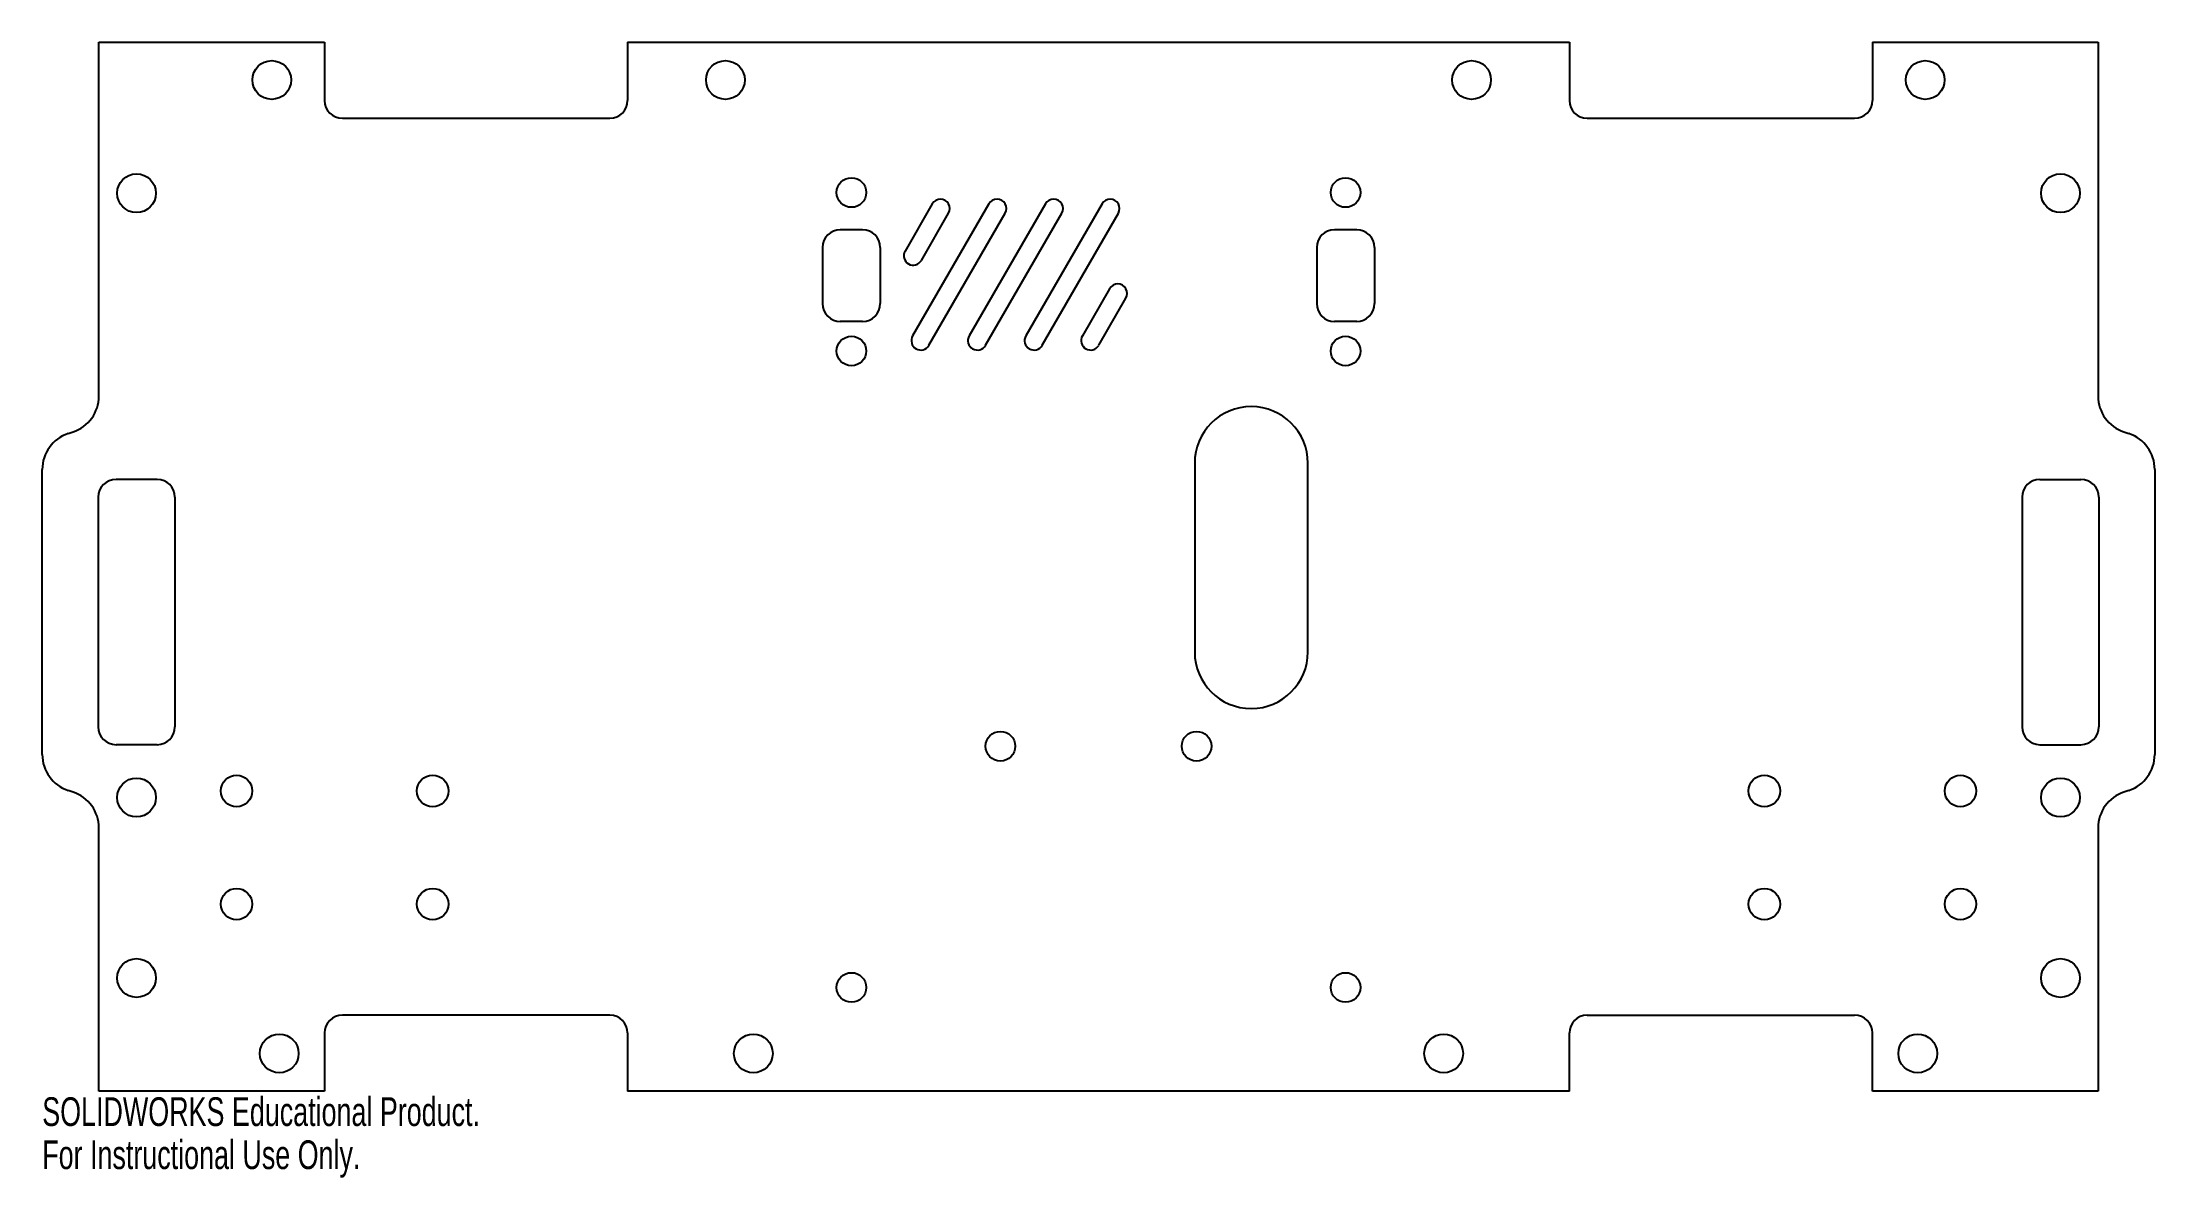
# Model space of a CAD drawing. Header units: millimetres. Extents: x -178 to 178, y -178 to 13.
import ezdxf

# ---------------------------------------------------------------- set-up
doc = ezdxf.new("R2010")
doc.units = ezdxf.units.MM
doc.styles.add('SLDTEXTSTYLE0', font='TXT', dxfattribs={"width": 0.7})

msp = doc.modelspace()

# ---------------------------------------------------------------- linework, layer by layer
at = {"color": 7, "linetype": 'Continuous', "lineweight": 25}
for p, q in [((-168.28, 12.7), (-130.28, 12.7)), ((-168.28, -46.86), (-168.28, 12.7)), ((-130.28, 12.7), (-130.28, 2.9)), ((-79.27, 12.7), (79.27, 12.7)), ((-79.27, 12.7), (-79.27, 2.9)), ((79.27, 12.7), (79.27, 2.9)), ((130.28, 12.7), (168.28, 12.7)), ((130.28, 12.7), (130.28, 2.9)), ((168.28, 12.7), (168.28, -46.86)), ((-127.28, -0.1), (-82.27, -0.1)), ((82.27, -0.1), (127.28, -0.1)), ((-27.98, -14.49), (-32.56, -22.43)), ((-18.45, -14.49), (-31.29, -36.71)), ((-29.81, -24.01), (-25.23, -16.08)), ((-28.54, -38.3), (-15.7, -16.08)), ((-8.93, -14.49), (-21.76, -36.71)), ((-19.01, -38.3), (-6.18, -16.08)), ((0.6, -14.49), (-12.24, -36.71)), ((-9.49, -38.3), (3.35, -16.08)), ((-39.73, -18.84), (-43.46, -18.84)), ((43.46, -18.84), (39.73, -18.84)), ((-46.46, -21.84), (-46.46, -31.28)), ((-36.73, -21.84), (-36.73, -31.28)), ((36.73, -21.84), (36.73, -31.28)), ((46.46, -21.84), (46.46, -31.28)), ((1.87, -28.78), (-2.71, -36.71)), ((0.04, -38.3), (4.62, -30.36)), ((-39.73, -34.28), (-43.46, -34.28)), ((43.46, -34.28), (39.73, -34.28)), ((-173.46, -53.16), (-172.62, -52.88)), ((172.62, -52.88), (173.46, -53.16)), ((-177.8, -107.18), (-177.8, -59.19)), ((16.19, -58.15), (16.19, -89.9)), ((35.24, -89.9), (35.24, -58.15)), ((177.8, -59.19), (177.8, -107.18)), ((-168.38, -63.86), (-168.38, -102.51)), ((-158.47, -60.86), (-165.38, -60.86)), ((-155.47, -63.86), (-155.47, -102.51)), ((155.47, -63.86), (155.47, -102.51)), ((158.47, -60.86), (165.38, -60.86)), ((168.38, -63.86), (168.38, -102.51)), ((-158.47, -105.51), (-165.38, -105.51)), ((158.47, -105.51), (165.38, -105.51)), ((-172.62, -113.49), (-173.46, -113.21)), ((173.46, -113.21), (172.62, -113.49)), ((-168.28, -163.83), (-168.28, -119.51)), ((168.28, -119.51), (168.28, -163.83)), ((-82.27, -151.03), (-127.28, -151.03)), ((82.27, -151.03), (127.28, -151.03)), ((-130.28, -154.03), (-130.28, -163.83)), ((-79.27, -154.03), (-79.27, -163.83)), ((79.27, -163.83), (79.27, -154.03)), ((130.28, -163.83), (130.28, -154.03)), ((-130.28, -163.83), (-168.28, -163.83)), ((79.27, -163.83), (-79.27, -163.83)), ((168.28, -163.83), (130.28, -163.83))]:
    msp.add_line(p, q, dxfattribs=at)
for centre, radius in [((-139.17, 6.35), 3.26), ((-62.81, 6.35), 3.26), ((62.81, 6.35), 3.26), ((139.17, 6.35), 3.26), ((-161.93, -12.7), 3.26), ((-41.59, -12.59), 2.49), ((41.59, -12.59), 2.49), ((161.93, -12.7), 3.26), ((-41.59, -39.26), 2.49), ((41.59, -39.26), 2.49), ((-16.51, -105.77), 2.49), ((16.51, -105.77), 2.49), ((-161.93, -114.4), 3.26), ((-145.1, -113.3), 2.65), ((-112.08, -113.3), 2.65), ((112.08, -113.3), 2.65), ((145.1, -113.3), 2.65), ((161.93, -114.4), 3.26), ((-145.1, -132.35), 2.65), ((-112.08, -132.35), 2.65), ((112.08, -132.35), 2.65), ((145.1, -132.35), 2.65), ((-161.93, -144.78), 3.26), ((161.93, -144.78), 3.26), ((-41.59, -146.37), 2.49), ((41.59, -146.37), 2.49), ((-137.9, -157.48), 3.26), ((-58.1, -157.48), 3.26), ((58.1, -157.48), 3.26), ((137.9, -157.48), 3.26)]:
    msp.add_circle(centre, radius, dxfattribs=at)
for centre, radius, start, end in [((-127.28, 2.9), 3, 180, 270), ((-82.27, 2.9), 3, 270, 0), ((82.27, 2.9), 3, 180, 270), ((127.28, 2.9), 3, 270, 0), ((-26.6, -15.28), 1.59, 330, 150), ((-17.08, -15.28), 1.59, 330, 150), ((-7.55, -15.28), 1.59, 330, 150), ((1.97, -15.28), 1.59, 330, 150), ((-43.46, -21.84), 3, 90, 180), ((-39.73, -21.84), 3, 0, 90), ((39.73, -21.84), 3, 90, 180), ((43.46, -21.84), 3, 0, 90), ((-31.19, -23.22), 1.59, 150, 330), ((3.25, -29.57), 1.59, 330, 150), ((-43.46, -31.28), 3, 180, 270), ((-39.73, -31.28), 3, 270, 0), ((39.73, -31.28), 3, 180, 270), ((43.46, -31.28), 3, 270, 0), ((-29.91, -37.51), 1.59, 150, 330), ((-20.39, -37.51), 1.59, 150, 330), ((-10.86, -37.51), 1.59, 150, 330), ((-1.34, -37.51), 1.59, 150, 330), ((-174.62, -46.86), 6.35, 288.4349, 0), ((25.72, -58.15), 9.53, 0, 180), ((174.62, -46.86), 6.35, 180, 251.5651), ((-171.45, -59.19), 6.35, 108.4349, 180), ((171.45, -59.19), 6.35, 0, 71.5651), ((-165.38, -63.86), 3, 90, 180), ((-158.47, -63.86), 3, 0, 90), ((158.47, -63.86), 3, 90, 180), ((165.38, -63.86), 3, 0, 90), ((25.72, -89.9), 9.53, 180, 0), ((-165.38, -102.51), 3, 180, 270), ((-158.47, -102.51), 3, 270, 0), ((158.47, -102.51), 3, 180, 270), ((165.38, -102.51), 3, 270, 0), ((-171.45, -107.18), 6.35, 180, 251.5651), ((171.45, -107.18), 6.35, 288.4349, 0), ((-174.62, -119.51), 6.35, 0, 71.5651), ((174.62, -119.51), 6.35, 108.4349, 180), ((-127.28, -154.03), 3, 90, 180), ((-82.27, -154.03), 3, 0, 90), ((82.27, -154.03), 3, 90, 180), ((127.28, -154.03), 3, 0, 90)]:
    msp.add_arc(centre, radius, start, end, dxfattribs=at)

# ---------------------------------------------------------------- texts
at = {"color": 7, "linetype": 'Continuous', "char_height": 4.8336, "attachment_point": 1, "style": 'SLDTEXTSTYLE0'}
for s, insert in [('SOLIDWORKS Educational Product.', (-177.8, -164.85)), ('For Instructional Use Only.', (-177.8, -172.1))]:
    msp.add_mtext(s, dxfattribs=dict(at, insert=insert))

doc.saveas('drawing.dxf')
